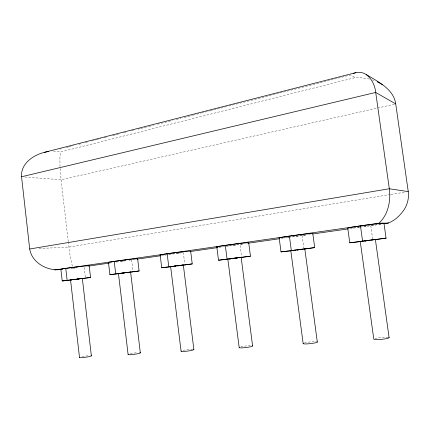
<?xml version="1.0" encoding="UTF-8"?>
<svg xmlns="http://www.w3.org/2000/svg" width="430" height="430" viewBox="0 0 430 430"><rect width="100%" height="100%" fill="white"/><g stroke="black" fill="none" stroke-linecap="round" stroke-linejoin="round"><path stroke-width="0.32" stroke-dasharray="2.15 1.61" d="M369.542 79.039L359.974 77.61L355.099 77.62L60.587 151.962L59.899 158.041L60.017 166.501M59.942 149.145L61.243 148.812M66.44 147.485L68.391 146.985M69.042 146.823L73.594 145.657M78.797 144.335L82.049 143.502M85.296 142.674L87.247 142.174M91.8 141.013L95.702 140.019M96.352 139.852L100.905 138.691M104.157 137.863L107.403 137.03M112.606 135.703L119.76 133.881M123.663 132.886L126.264 132.22M131.462 130.892L134.714 130.064M137.965 129.231L139.917 128.737M140.567 128.57L148.371 126.581M149.022 126.415L153.569 125.254M157.471 124.254L172.425 120.438M176.327 119.443L180.879 118.282M184.131 117.454L192.586 115.299M193.237 115.132L201.036 113.138M201.686 112.972L209.491 110.983M210.141 110.816L228.346 106.172M228.996 106.006L350.584 74.976L355.099 77.62M394.407 104.205L61.081 179.751L24.188 176.961M390.354 194.532L68.875 247.035L37.749 248.599M391.02 194.419L405.603 192.038M75.04 268.024L71.117 268.481M75.691 267.933L77.631 267.653M109.827 263.042L113.128 262.569M116.422 262.096L126.318 260.677M128.957 260.3L130.274 260.112M161.449 255.646L178.703 253.173M179.364 253.076L182.68 252.603M218.892 247.411L238.645 244.584M242.606 244.014L239.962 244.396L241.644 257.446M280.983 238.521L306.117 234.92M308.756 234.538L310.073 234.35M349.676 228.674L359.577 227.26M360.238 227.164L381.378 224.132M53.438 151.054L60.587 151.962M372.375 79.921L374.073 80.453M72.353 266.192L70.117 255.915L68.338 242.369M370.8 225.648L372.81 240.037M302.156 235.484L303.817 247.868M183.347 252.507L184.739 263.665M131.596 259.919L132.956 271.201M84.178 267.363L85.371 277.549M68.263 241.703L61.081 179.751L60.092 168.168M380.555 224.116A18.291 0.591 -7.6 0 1 378.739 224.433M376.992 224.718A18.291 0.591 -7.6 0 1 361.641 226.884M359.743 227.121A18.291 0.591 -7.6 0 1 353.557 227.825M352.89 227.889A18.291 0.591 -7.6 0 1 351.659 228.013M305.95 234.92A17.06 0.543 -7.4 0 1 291.239 236.925M288.836 237.209A17.06 0.543 -7.4 0 1 283.795 237.752M242.294 244.052A16.114 0.494 -7.3 0 1 240.558 244.31M238.714 244.573A16.114 0.494 -7.3 0 1 236.102 244.928M234.957 245.084A16.114 0.494 -7.3 0 1 228.018 245.949M182.788 252.587A15.378 0.451 -7.1 0 1 180.396 252.915M178.52 253.168A15.378 0.451 -7.1 0 1 175.934 253.501M174.639 253.662A15.378 0.451 -7.1 0 1 172.054 253.974M169.565 254.259A15.378 0.451 -7.1 0 1 168.388 254.393M134.348 259.51A14.792 0.414 -7 0 1 133.327 259.666M125.877 260.693A14.792 0.414 -7 0 1 123.394 261.01M122.76 261.085A14.792 0.414 -7 0 1 119.658 261.456M117.266 261.725A14.792 0.414 -7 0 1 115.912 261.875M76.959 267.675A14.314 0.376 -6.9 0 1 75.75 267.825M72.718 268.186A14.314 0.376 -6.9 0 1 70.934 268.395M82.006 356.701A6.009 0.586 -8.3 0 1 89.193 355.691M240.864 346.843A6.767 0.785 -6.9 0 1 250.281 345.645M304.488 342.898A7.17 0.855 -6.3 0 1 316.706 341.732M374.869 338.534A7.692 0.935 -5.5 0 1 388.064 337.281M130.322 353.702A6.208 0.645 -7.9 0 1 137.75 352.654M183.062 350.428A6.455 0.71 -7.5 0 1 193.049 349.305"/><path stroke-width="0.64" d="M118.696 273.673L109.913 274.652L139.116 270.964L137.643 258.806M54.567 269.992L379.002 223.218C388.22 214.565 390.935 200.901 389.327 188.749L375.702 92.445C374.82 82.571 367.365 69.988 355.863 72.648L44.193 152.397C33.045 155.149 20.511 163.948 21.548 176.762L29.697 249.002C31.884 263.224 48.52 271.868 61.845 269.325M317.324 342.103L304.805 248.868L304.263 248.981M384.022 223.756C392.676 223.1 399.572 216.242 404.302 209.437C407.57 204.153 409.123 197.789 408.253 191.608L395.718 103.909C393.563 88.677 377.69 81.695 366.242 74.503M312.798 233.528L314.695 247.589L303.994 249.174M140.336 352.89L130.602 272.039L130.091 272.136M139.116 270.964L129.72 272.298M353.191 73.557L355.863 72.648M349.762 242.805L386.059 238.107L383.979 223.31A18.291 0.591 -7.6 0 0 365.366 225.207A18.291 0.591 -7.6 0 0 347.746 228.19L349.762 242.805L360.544 241.606M160.164 255.044L161.723 267.761L192.242 263.907L190.651 251.201M388.833 337.437A7.692 0.935 -5.5 0 1 382.404 339.227A7.692 0.935 -5.5 0 1 373.794 339.103L360.254 241.45L375.089 239.499L375.379 239.488L389.107 337.652M181.078 351.186L170.629 266.638L176.773 265.788L183.341 265.03L193.876 349.558M21.548 176.762L375.702 92.445L395.718 103.909M183.341 265.03L181.6 265.299M386.059 238.107L375.25 239.709M192.242 263.907L181.331 265.45M44.193 152.397L48.44 151.489M216.811 246.89L218.504 260.209L250.464 256.173L248.733 242.864M239.182 347.617L227.83 259.032L234.823 258.07L241.144 257.35L252.587 345.908M241.144 257.35L240.058 257.527M250.464 256.173L239.069 257.785M279.161 237.914L281.01 251.894L314.695 247.589M60.861 269.228L62.21 280.957L90.536 277.452L89.177 265.858A14.314 0.376 -6.9 0 0 72.53 267.471A14.314 0.376 -6.9 0 0 62.302 269.245M303.177 343.677L290.793 250.658L304.805 248.868M79.523 357.593L70.536 279.925L70.859 279.871L82.34 278.468L91.353 355.777M81.996 278.527L82.34 278.468M29.697 249.002L389.327 188.749L408.253 191.608M90.536 277.452L81.2 278.737M88.72 266.062L109.166 263.133M137.568 259.064L160.788 255.737M190.587 251.469L217.575 247.605M248.561 243.165L279.661 238.709M312.717 233.974L348.359 228.868M371.708 240.048L373.245 239.832M300.403 249.524L302 249.309M77.749 279.022L79.05 278.85M120.916 273.286L119.599 273.458L120.706 273.335M122.894 273.023L124.211 272.846M126.183 272.582L127.5 272.41M174.15 266.208L175.424 266.041M177.961 265.702L179.235 265.536M181.143 265.278L182.411 265.111M229.244 258.887L230.561 258.709M232.539 258.451L233.855 258.274M235.833 258.011L237.15 257.833M239.128 257.575L240.445 257.398M367.978 240.542L369.268 240.37M235.876 258.091L236.962 257.946M300.393 249.642L302.193 249.405M126.71 272.593L127.64 272.469M364.946 241.058L366.258 240.891M297.415 249.911L298.635 249.755M297.329 250.034L298.56 249.878M236.038 258.177L237.204 258.027M177.735 265.81L178.821 265.67M178.122 265.858L179.407 265.692M126.071 272.765L127.285 272.609M77.475 279.124L78.943 278.941M364.817 240.94L366.037 240.789M361.781 241.456L363.017 241.3M293.69 250.496L295.474 250.276M232.463 258.521L233.592 258.382M229.69 258.973L230.84 258.833M232.565 258.618L233.71 258.473M174.247 266.342L175.537 266.181M122.942 273.157L124.195 273.002M77.674 279.183L78.889 279.027M172.376 266.573L161.723 267.761M122.577 273.109L123.587 272.986M119.298 273.604L120.507 273.453M74.444 279.5L75.444 279.376M74.062 279.629L75.25 279.484M294.002 250.335L295.05 250.206M291.309 250.792L281.01 251.894M227.835 259.199L218.504 260.209M174.526 266.208L175.558 266.084M71.686 279.919L62.21 280.957M229.577 258.865L230.899 258.709M71.095 279.887L71.939 279.796M292.185 250.545L290.798 250.679M171.608 266.546L170.629 266.638M130.602 272.039L118.46 273.555L128.097 354.444M360.254 241.45L360.577 241.429M379.002 223.218L388.65 223.095M377.121 81.77L382.265 84.543M360.469 225.89L362.554 240.924M289.406 236.134L291.309 250.41M225.298 245.374L227.035 258.962M167.162 253.759L168.764 266.718M114.208 261.392L115.686 273.781M109.913 274.652L108.468 262.483A14.792 0.414 -7 0 1 123.319 260.188A14.792 0.414 -7 0 1 137.487 258.93M65.769 268.374L67.139 280.242M160.906 255.065A15.378 0.451 -7.1 0 1 174.854 252.722A15.378 0.451 -7.1 0 1 190.184 251.373M218.128 246.933A16.114 0.494 -7.3 0 1 232.157 244.444A16.114 0.494 -7.3 0 1 247.906 243.095M279.237 238.048A17.06 0.543 -7.4 0 1 296.082 235.215A17.06 0.543 -7.4 0 1 312.664 233.689M90.993 355.68A6.009 0.586 -8.3 0 1 86.027 357.196A6.009 0.586 -8.3 0 1 79.588 357.432M252.227 345.752A6.767 0.785 -6.9 0 1 246.331 347.499A6.767 0.785 -6.9 0 1 239.311 347.397M317.254 341.888A7.17 0.855 -6.3 0 1 310.417 343.629A7.17 0.855 -6.3 0 1 303.15 343.457M139.782 352.632A6.208 0.645 -7.9 0 1 134.434 354.293A6.208 0.645 -7.9 0 1 128.468 354.229M193.672 349.402A6.455 0.71 -7.5 0 1 187.362 351.111A6.455 0.71 -7.5 0 1 181.342 350.971"/></g></svg>
